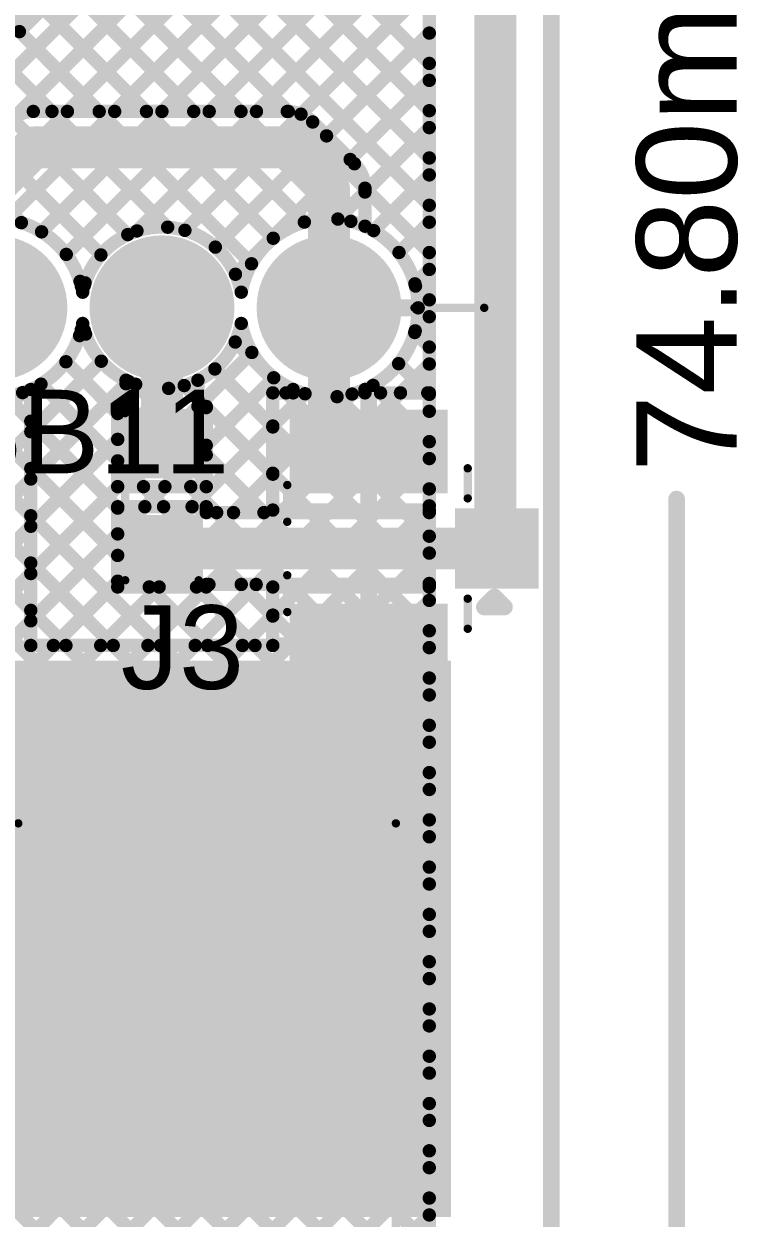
# Model space of a CAD drawing. Header units: millimetres. Extents: x -0.01 to 3.73, y -0.01 to 3.05.
# Drawn here: x 3.305 to 3.733, y 0.815 to 1.53 of the extents above; entities that cross this region are included whole.
import ezdxf

# ---------------------------------------------------------------- set-up
doc = ezdxf.new("R2010")
doc.units = ezdxf.units.MM
doc.header["$MEASUREMENT"] = 0
for name, color, linetype in [('BottomLayer', 5, 'Continuous'), ('BottomSolder', 6, 'Continuous'), ('Mechanical1', 6, 'Continuous'), ('Mechanical2', 216, 'Continuous'), ('MultiLayer', 9, 'Continuous'), ('PadHoleLayer', 156, 'Continuous'), ('TopLayer', 1, 'Continuous'), ('TopOverlay', 2, 'Continuous'), ('TopPaste', 8, 'Continuous'), ('TopSolder', 216, 'Continuous')]:
    doc.layers.add(name, color=color, linetype=linetype)
doc.styles.add('Arial', font='', dxfattribs={"height": 0.2})
doc.styles.get('Arial').set_extended_font_data('Arial')

# ---------------------------------------------------------------- blocks, each defined once
blk = doc.blocks.new('HC_12_M______8')
at = {"layer": 'BottomLayer'}
h = blk.add_hatch(color=5, dxfattribs=at)
edge = h.paths.add_edge_path()
edge.add_arc((1.07874, -0.09291), 0.03937, 0, 360)
h = blk.add_hatch(color=5, dxfattribs=at)
edge = h.paths.add_edge_path()
edge.add_arc((1.07874, -0.19291), 0.03937, 0, 360)
h = blk.add_hatch(color=5, dxfattribs=at)
edge = h.paths.add_edge_path()
edge.add_arc((1.07874, -0.29291), 0.03937, 0, 360)
at = {"layer": 'BottomSolder'}
h = blk.add_hatch(color=6, dxfattribs=at)
edge = h.paths.add_edge_path()
edge.add_arc((1.07874, -0.09291), 0.04337, 0, 360)
h = blk.add_hatch(color=6, dxfattribs=at)
edge = h.paths.add_edge_path()
edge.add_arc((1.07874, -0.19291), 0.04337, 0, 360)
h = blk.add_hatch(color=6, dxfattribs=at)
edge = h.paths.add_edge_path()
edge.add_arc((1.07874, -0.29291), 0.04337, 0, 360)
at = {"layer": 'MultiLayer'}
h = blk.add_hatch(color=9, dxfattribs=at)
edge = h.paths.add_edge_path()
edge.add_arc((1.07874, -0.09291), 0.03937, 0, 360)
h = blk.add_hatch(color=9, dxfattribs=at)
edge = h.paths.add_edge_path()
edge.add_arc((1.07874, -0.19291), 0.03937, 0, 360)
h = blk.add_hatch(color=9, dxfattribs=at)
edge = h.paths.add_edge_path()
edge.add_arc((1.07874, -0.29291), 0.03937, 0, 360)
at = {"layer": 'PadHoleLayer'}
h = blk.add_hatch(color=156, dxfattribs=at)
edge = h.paths.add_edge_path()
edge.add_arc((1.07874, -0.09291), 0.01969, 0, 360)
h = blk.add_hatch(color=156, dxfattribs=at)
edge = h.paths.add_edge_path()
edge.add_arc((1.07874, -0.19291), 0.01969, 0, 360)
h = blk.add_hatch(color=156, dxfattribs=at)
edge = h.paths.add_edge_path()
edge.add_arc((1.07874, -0.29291), 0.01969, 0, 360)
at = {"layer": 'TopLayer'}
h = blk.add_hatch(color=1, dxfattribs=at)
edge = h.paths.add_edge_path()
edge.add_arc((1.07874, -0.09291), 0.03937, 0, 360)
h = blk.add_hatch(color=1, dxfattribs=at)
edge = h.paths.add_edge_path()
edge.add_arc((1.07874, -0.19291), 0.03937, 0, 360)
h = blk.add_hatch(color=1, dxfattribs=at)
edge = h.paths.add_edge_path()
edge.add_arc((1.07874, -0.29291), 0.03937, 0, 360)
at = {"layer": 'TopSolder'}
h = blk.add_hatch(color=216, dxfattribs=at)
edge = h.paths.add_edge_path()
edge.add_arc((1.07874, -0.09291), 0.04337, 0, 360)
h = blk.add_hatch(color=216, dxfattribs=at)
edge = h.paths.add_edge_path()
edge.add_arc((1.07874, -0.19291), 0.04337, 0, 360)
h = blk.add_hatch(color=216, dxfattribs=at)
edge = h.paths.add_edge_path()
edge.add_arc((1.07874, -0.29291), 0.04337, 0, 360)
at = {"layer": 'TopOverlay', "const_width": 0.005}
for points in [[(1.07874, 0), (0, 0)], [(1.07874, -0.04174), (1.07874, 0)]]:
    blk.add_lwpolyline(points, dxfattribs=at)
at = {"layer": 'TopOverlay', "const_width": 0.0025}
for points in [[(1.07749, 0, 1), (1.07999, 0, 1)], [(1.07749, 0, 1), (1.07999, 0, 1)], [(1.07749, -0.04174, 1), (1.07999, -0.04174, 1)]]:
    blk.add_lwpolyline(points, format="xyb", close=True, dxfattribs=at)
blk = doc.blocks.new('S______B______48')
at = {"layer": 'TopLayer'}
for points in [[(-0.045, -0.0175), (-0.045, 0.0175), (-0.015, 0.0175), (-0.015, -0.0175)], [(0.015, -0.0175), (0.015, 0.0175), (0.045, 0.0175), (0.045, -0.0175)]]:
    blk.add_hatch(color=1, dxfattribs=at).paths.add_polyline_path(points)
at = {"layer": 'TopPaste'}
for points in [[(-0.045, -0.0175), (-0.045, 0.0175), (-0.015, 0.0175), (-0.015, -0.0175)], [(0.015, -0.0175), (0.015, 0.0175), (0.045, 0.0175), (0.045, -0.0175)]]:
    blk.add_hatch(color=8, dxfattribs=at).paths.add_polyline_path(points)
at = {"layer": 'TopSolder'}
for points in [[(-0.049, -0.0215), (-0.049, 0.0215), (-0.011, 0.0215), (-0.011, -0.0215)], [(0.011, -0.0215), (0.011, 0.0215), (0.049, 0.0215), (0.049, -0.0215)]]:
    blk.add_hatch(color=216, dxfattribs=at).paths.add_polyline_path(points)
at = {"layer": 'TopOverlay', "const_width": 0.005}
for points in [[(0.05, 0.022), (-0.05, 0.022)], [(-0.05, -0.022), (-0.05, 0.022)], [(0.05, -0.022), (0.05, 0.022)], [(0.05, -0.022), (-0.05, -0.022)]]:
    blk.add_lwpolyline(points, dxfattribs=at)
at = {"layer": 'TopOverlay', "const_width": 0.0025}
for points in [[(-0.05125, 0.022, 1), (-0.04875, 0.022, 1)], [(-0.05125, 0.022, 1), (-0.04875, 0.022, 1)], [(0.04875, 0.022, 1), (0.05125, 0.022, 1)], [(0.04875, 0.022, 1), (0.05125, 0.022, 1)], [(-0.05125, -0.022, 1), (-0.04875, -0.022, 1)], [(-0.05125, -0.022, 1), (-0.04875, -0.022, 1)], [(0.04875, -0.022, 1), (0.05125, -0.022, 1)], [(0.04875, -0.022, 1), (0.05125, -0.022, 1)]]:
    blk.add_lwpolyline(points, format="xyb", close=True, dxfattribs=at)
blk = doc.blocks.new('U_FL_R_SMT_1_80___137')
at = {"layer": 'TopLayer'}
for points in [[(-0.07913, 0.08166), (-0.03701, 0.08166), (-0.03701, -0.00495), (-0.07913, -0.00495)], [(0.03701, 0.08166), (0.07913, 0.08166), (0.07913, -0.00495), (0.03701, -0.00495)], [(-0.02008, -0.01729), (0.02008, -0.01729), (0.02008, -0.05942), (-0.02008, -0.05942)]]:
    blk.add_hatch(color=1, dxfattribs=at).paths.add_polyline_path(points)
at = {"layer": 'TopPaste'}
for points in [[(-0.07913, 0.08166), (-0.03701, 0.08166), (-0.03701, -0.00495), (-0.07913, -0.00495)], [(0.03701, 0.08166), (0.07913, 0.08166), (0.07913, -0.00495), (0.03701, -0.00495)], [(-0.02008, -0.01729), (0.02008, -0.01729), (0.02008, -0.05942), (-0.02008, -0.05942)]]:
    blk.add_hatch(color=8, dxfattribs=at).paths.add_polyline_path(points)
at = {"layer": 'TopSolder'}
for points in [[(-0.08313, 0.08566), (-0.03301, 0.08566), (-0.03301, -0.00895), (-0.08313, -0.00895)], [(0.03301, 0.08566), (0.08313, 0.08566), (0.08313, -0.00895), (0.03301, -0.00895)], [(-0.02408, -0.01329), (0.02408, -0.01329), (0.02408, -0.06342), (-0.02408, -0.06342)]]:
    blk.add_hatch(color=216, dxfattribs=at).paths.add_polyline_path(points)
at = {"layer": 'TopOverlay'}
for points, const_width in [([(-0.038, 0.087), (-0.016, 0.087)], 0.005), ([(0.016, 0.087), (0.038, 0.087)], 0.005), ([(-0.048, -0.021), (-0.03, -0.021)], 0.005), ([(0.03, -0.021), (0.048, -0.021)], 0.005), ([(-0.035, -0.031), (-0.035, -0.043)], 0.01), ([(-0.035, -0.031), (-0.029, -0.037)], 0.01), ([(-0.029, -0.037), (-0.035, -0.043)], 0.01)]:
    blk.add_lwpolyline(points, dxfattribs=dict(at, const_width=const_width))
for points, const_width in [([(-0.03925, 0.087, 1), (-0.03675, 0.087, 1)], 0.0025), ([(-0.01725, 0.087, 1), (-0.01475, 0.087, 1)], 0.0025), ([(0.01475, 0.087, 1), (0.01725, 0.087, 1)], 0.0025), ([(0.03675, 0.087, 1), (0.03925, 0.087, 1)], 0.0025), ([(-0.04925, -0.021, 1), (-0.04675, -0.021, 1)], 0.0025), ([(-0.03125, -0.021, 1), (-0.02875, -0.021, 1)], 0.0025), ([(0.02875, -0.021, 1), (0.03125, -0.021, 1)], 0.0025), ([(0.04675, -0.021, 1), (0.04925, -0.021, 1)], 0.0025), ([(-0.0375, -0.031, 1), (-0.0325, -0.031, 1)], 0.005), ([(-0.0375, -0.031, 1), (-0.0325, -0.031, 1)], 0.005), ([(-0.0315, -0.037, 1), (-0.0265, -0.037, 1)], 0.005), ([(-0.0315, -0.037, 1), (-0.0265, -0.037, 1)], 0.005), ([(-0.0375, -0.043, 1), (-0.0325, -0.043, 1)], 0.005), ([(-0.0375, -0.043, 1), (-0.0325, -0.043, 1)], 0.005)]:
    blk.add_lwpolyline(points, format="xyb", close=True, dxfattribs=dict(at, const_width=const_width))
blk = doc.blocks.new('VT1H471MI135000CE0_168')
at = {"layer": 'TopLayer'}
for points in [[(-0.32461, 0.03445), (-0.08051, 0.03445), (-0.08051, -0.03445), (-0.32461, -0.03445)], [(0.08051, 0.03445), (0.32461, 0.03445), (0.32461, -0.03445), (0.08051, -0.03445)]]:
    blk.add_hatch(color=1, dxfattribs=at).paths.add_polyline_path(points)
at = {"layer": 'TopPaste'}
for points in [[(-0.32461, 0.03445), (-0.08051, 0.03445), (-0.08051, -0.03445), (-0.32461, -0.03445)], [(0.08051, 0.03445), (0.32461, 0.03445), (0.32461, -0.03445), (0.08051, -0.03445)]]:
    blk.add_hatch(color=8, dxfattribs=at).paths.add_polyline_path(points)
at = {"layer": 'TopSolder'}
for points in [[(-0.32861, 0.03845), (-0.07651, 0.03845), (-0.07651, -0.03845), (-0.32861, -0.03845)], [(0.07651, 0.03845), (0.32861, 0.03845), (0.32861, -0.03845), (0.07651, -0.03845)]]:
    blk.add_hatch(color=216, dxfattribs=at).paths.add_polyline_path(points)
at = {"layer": 'TopOverlay'}
for points, const_width in [([(-0.13578, 0.27), (-0.26961, 0.13617)], 0.005), ([(-0.13578, 0.27), (0.269, 0.27)], 0.005), ([(0.269, 0.27), (0.269, 0.043)], 0.005), ([(-0.26961, 0.13617), (-0.26842, 0.042)], 0.005), ([(-0.30956, 0.108), (-0.30956, 0.048)], 0.01), ([(-0.33956, 0.077), (-0.27956, 0.077)], 0.01), ([(0.28422, 0.057), (0.34422, 0.057)], 0.01), ([(-0.26367, -0.04299), (-0.26488, -0.1389)], 0.005), ([(0.26758, -0.042), (0.26758, -0.268)], 0.005), ([(-0.26488, -0.1389), (-0.13578, -0.268)], 0.005), ([(-0.13578, -0.268), (0.26758, -0.268)], 0.005)]:
    blk.add_lwpolyline(points, dxfattribs=dict(at, const_width=const_width))
for points, const_width in [([(-0.13703, 0.27, 1), (-0.13453, 0.27, 1)], 0.0025), ([(-0.13703, 0.27, 1), (-0.13453, 0.27, 1)], 0.0025), ([(0.26775, 0.27, 1), (0.27025, 0.27, 1)], 0.0025), ([(0.26775, 0.27, 1), (0.27025, 0.27, 1)], 0.0025), ([(-0.27086, 0.13617, 1), (-0.26836, 0.13617, 1)], 0.0025), ([(-0.27086, 0.13617, 1), (-0.26836, 0.13617, 1)], 0.0025), ([(-0.31206, 0.108, 1), (-0.30706, 0.108, 1)], 0.005), ([(-0.34206, 0.077, 1), (-0.33706, 0.077, 1)], 0.005), ([(-0.28206, 0.077, 1), (-0.27706, 0.077, 1)], 0.005), ([(0.28172, 0.057, 1), (0.28672, 0.057, 1)], 0.005), ([(0.34172, 0.057, 1), (0.34672, 0.057, 1)], 0.005), ([(-0.31206, 0.048, 1), (-0.30706, 0.048, 1)], 0.005), ([(-0.26967, 0.042, 1), (-0.26717, 0.042, 1)], 0.0025), ([(0.26775, 0.043, 1), (0.27025, 0.043, 1)], 0.0025), ([(-0.26492, -0.04299, 1), (-0.26242, -0.04299, 1)], 0.0025), ([(0.26633, -0.042, 1), (0.26883, -0.042, 1)], 0.0025), ([(-0.26613, -0.1389, 1), (-0.26363, -0.1389, 1)], 0.0025), ([(-0.26613, -0.1389, 1), (-0.26363, -0.1389, 1)], 0.0025), ([(-0.13703, -0.268, 1), (-0.13453, -0.268, 1)], 0.0025), ([(-0.13703, -0.268, 1), (-0.13453, -0.268, 1)], 0.0025), ([(0.26633, -0.268, 1), (0.26883, -0.268, 1)], 0.0025), ([(0.26633, -0.268, 1), (0.26883, -0.268, 1)], 0.0025)]:
    blk.add_lwpolyline(points, format="xyb", close=True, dxfattribs=dict(at, const_width=const_width))

msp = doc.modelspace()

# ---------------------------------------------------------------- hatches: boundary and pattern name
at = {"layer": 'TopLayer'}
msp.add_hatch(color=1, dxfattribs=at).paths.add_polyline_path([(2.642, 0.816), (3.561, 0.816), (3.561, 1.149), (2.642, 1.149)])

# ---------------------------------------------------------------- linework, layer by layer
at = {"layer": 'BottomLayer'}
for points, const_width in [([(3.548, 0.1162), (3.548, 2.18398)], 0.008), ([(3.3012, 1.5238), (3.5372, 1.7598)], 0.008), ([(2.6595, 0.86216), (3.548, 1.75066)], 0.008), ([(2.6595, 0.83387), (3.548, 1.72237)], 0.008), ([(3.25816, 1.40425), (3.548, 1.69409)], 0.008), ([(3.29509, 1.4129), (3.548, 1.6658)], 0.008), ([(3.31595, 1.40547), (3.548, 1.63752)], 0.008), ([(3.41581, 1.63841), (3.548, 1.50622)], 0.008), ([(3.40167, 1.62426), (3.548, 1.47793)], 0.008), ([(3.33073, 1.39197), (3.548, 1.60924)], 0.008), ([(3.38753, 1.61012), (3.548, 1.44965)], 0.008), ([(3.37338, 1.59598), (3.548, 1.42136)], 0.008), ([(3.35924, 1.58184), (3.548, 1.39308)], 0.008), ([(3.37305, 1.406), (3.548, 1.58095)], 0.008), ([(3.3451, 1.56769), (3.50104, 1.41175)], 0.008), ([(3.33096, 1.55355), (3.47323, 1.41128)], 0.008), ([(3.40172, 1.40638), (3.548, 1.55267)], 0.008), ([(3.31682, 1.53941), (3.4546, 1.40163)], 0.008), ([(3.30267, 1.52527), (3.44159, 1.38635)], 0.008), ([(3.41994, 1.39632), (3.548, 1.52438)], 0.008), ([(2.91446, 1.5175), (3.548, 0.88396)], 0.008), ([(2.94275, 1.5175), (3.548, 0.91225)], 0.008), ([(3.1973, 1.5175), (3.30384, 1.41097)], 0.008), ([(3.22559, 1.5175), (3.35143, 1.39166)], 0.008), ([(3.25387, 1.5175), (3.36754, 1.40383)], 0.008), ([(3.28216, 1.5175), (3.39141, 1.40825)], 0.008), ([(3.432, 1.3801), (3.548, 1.4961)], 0.008), ([(2.79683, 1.46543), (3.548, 0.71426)], 0.008), ([(3.49329, 1.41311), (3.548, 1.46781)], 0.008), ([(2.78269, 1.45128), (3.548, 0.68597)], 0.008), ([(3.51469, 1.40622), (3.548, 1.43953)], 0.008), ([(2.76855, 1.43714), (3.548, 0.65769)], 0.008), ([(2.7544, 1.423), (3.548, 0.6294)], 0.008), ([(3.52986, 1.39311), (3.548, 1.41125)], 0.008), ([(2.74026, 1.40886), (3.548, 0.60112)], 0.008), ([(3.488, 1.36), (3.488, 1.40937)], 0.01), ([(2.72612, 1.39471), (3.548, 0.57283)], 0.008), ([(3.16028, 1.38482), (3.548, 0.9971)], 0.008), ([(3.5394, 1.37436), (3.548, 1.38296)], 0.008), ([(3.33897, 1.37584), (3.3415, 1.37331)], 0.008), ([(3.14545, 1.37137), (3.548, 0.96881)], 0.008), ([(3.33982, 1.37277), (3.342, 1.37495)], 0.008), ([(3.53975, 1.37304), (3.548, 1.36479)], 0.008), ([(3.12368, 1.36485), (3.548, 0.94053)], 0.008), ([(3.488, 1.31063), (3.488, 1.36)], 0.01), ([(3.488, 1.36), (3.53737, 1.36)], 0.01), ([(3.53957, 1.34624), (3.548, 1.35468)], 0.008), ([(3.33971, 1.34681), (3.34226, 1.34426)], 0.008), ([(3.33872, 1.34339), (3.34162, 1.34628)], 0.008), ([(3.43183, 1.33954), (3.548, 1.22337)], 0.008), ([(3.53928, 1.34523), (3.548, 1.33651)], 0.008), ([(2.6595, 0.55103), (3.44178, 1.33331)], 0.008), ([(2.6595, 0.63588), (3.35168, 1.32806)], 0.008), ([(2.6595, 0.43789), (3.548, 1.32639)], 0.008), ([(3.33051, 1.32773), (3.548, 1.11024)], 0.008), ([(3.52963, 1.3266), (3.548, 1.30823)], 0.008), ([(2.6595, 0.52275), (3.45489, 1.31814)], 0.008), ([(3.41966, 1.32343), (3.548, 1.19509)], 0.008), ([(2.6595, 0.6076), (3.3679, 1.316)], 0.008), ([(2.6595, 0.57931), (3.39198, 1.31179)], 0.008), ([(3.25637, 1.31701), (3.548, 1.02538)], 0.008), ([(3.31562, 1.31433), (3.548, 1.08195)], 0.008), ([(3.37226, 1.31426), (3.548, 1.13852)], 0.008), ([(3.40131, 1.3135), (3.548, 1.1668)], 0.008), ([(3.51435, 1.31359), (3.548, 1.27994)], 0.008), ([(2.6595, 0.49446), (3.47364, 1.3086)], 0.008), ([(2.6595, 0.46618), (3.50176, 1.30843)], 0.008), ([(3.17704, 1.18171), (3.30461, 1.30928)], 0.008), ([(3.29462, 1.30704), (3.548, 1.05367)], 0.008), ([(3.49281, 1.30685), (3.548, 1.25166)], 0.008), ([(2.6595, 0.40961), (3.548, 1.29811)], 0.008), ([(2.6595, 0.38132), (3.548, 1.26982)], 0.008), ([(2.6595, 0.35304), (3.548, 1.24154)], 0.008), ([(2.68424, 0.3495), (3.548, 1.21326)], 0.008), ([(3.18821, 1.21547), (3.548, 0.85568)], 0.008), ([(3.18315, 1.19225), (3.548, 0.82739)], 0.008), ([(2.709, 0.34597), (3.548, 1.18497)], 0.008), ([(3.17171, 1.1754), (3.548, 0.79911)], 0.008), ([(3.15527, 1.16356), (3.548, 0.77082)], 0.008), ([(2.73581, 0.3445), (3.548, 1.15669)], 0.008), ([(3.13269, 1.15785), (3.548, 0.74254)], 0.008), ([(2.79439, 0.37479), (3.548, 1.1284)], 0.008), ([(2.80708, 0.3592), (3.548, 1.10012)], 0.008), ([(2.82567, 0.3495), (3.548, 1.07183)], 0.008), ([(2.85395, 0.3495), (3.548, 1.04355)], 0.008), ([(2.875, 0.34227), (3.548, 1.01527)], 0.008), ([(2.92389, 0.36287), (3.548, 0.98698)], 0.008), ([(2.95217, 0.36287), (3.548, 0.9587)], 0.008), ([(2.98046, 0.36287), (3.548, 0.93041)], 0.008), ([(3.03544, 0.38957), (3.548, 0.90213)], 0.008), ([(3.06802, 0.39386), (3.548, 0.87384)], 0.008), ([(3.08812, 0.38568), (3.548, 0.84556)], 0.008), ([(3.10234, 0.37161), (3.548, 0.81728)], 0.008)]:
    msp.add_lwpolyline(points, dxfattribs=dict(at, const_width=const_width))
for points, const_width in [([(3.30067, 1.52527, 1), (3.30467, 1.52527, 1)], 0.004), ([(3.546, 1.52438, 1), (3.55, 1.52438, 1)], 0.004), ([(3.546, 1.50622, 1), (3.55, 1.50622, 1)], 0.004), ([(3.546, 1.4961, 1), (3.55, 1.4961, 1)], 0.004), ([(3.546, 1.47793, 1), (3.55, 1.47793, 1)], 0.004), ([(3.546, 1.46781, 1), (3.55, 1.46781, 1)], 0.004), ([(3.546, 1.44965, 1), (3.55, 1.44965, 1)], 0.004), ([(3.546, 1.43953, 1), (3.55, 1.43953, 1)], 0.004), ([(3.546, 1.42136, 1), (3.55, 1.42136, 1)], 0.004), ([(3.30184, 1.41097, 1), (3.30584, 1.41097, 1)], 0.004), ([(3.47123, 1.41128, 1), (3.47523, 1.41128, 1)], 0.004), ([(3.49129, 1.41311, 1), (3.49529, 1.41311, 1)], 0.004), ([(3.49904, 1.41175, 1), (3.50304, 1.41175, 1)], 0.004), ([(3.546, 1.41125, 1), (3.55, 1.41125, 1)], 0.004), ([(3.31395, 1.40547, 1), (3.31795, 1.40547, 1)], 0.004), ([(3.36554, 1.40383, 1), (3.36954, 1.40383, 1)], 0.004), ([(3.37105, 1.406, 1), (3.37505, 1.406, 1)], 0.004), ([(3.38941, 1.40825, 1), (3.39341, 1.40825, 1)], 0.004), ([(3.39972, 1.40638, 1), (3.40372, 1.40638, 1)], 0.004), ([(3.4855, 1.40937, 1), (3.4905, 1.40937, 1)], 0.005), ([(3.51269, 1.40622, 1), (3.51669, 1.40622, 1)], 0.004), ([(3.4526, 1.40163, 1), (3.4566, 1.40163, 1)], 0.004), ([(3.32873, 1.39197, 1), (3.33273, 1.39197, 1)], 0.004), ([(3.34943, 1.39166, 1), (3.35343, 1.39166, 1)], 0.004), ([(3.41794, 1.39632, 1), (3.42194, 1.39632, 1)], 0.004), ([(3.52786, 1.39311, 1), (3.53186, 1.39311, 1)], 0.004), ([(3.546, 1.39308, 1), (3.55, 1.39308, 1)], 0.004), ([(3.43959, 1.38635, 1), (3.44359, 1.38635, 1)], 0.004), ([(3.546, 1.38296, 1), (3.55, 1.38296, 1)], 0.004), ([(3.33697, 1.37584, 1), (3.34097, 1.37584, 1)], 0.004), ([(3.43, 1.3801, 1), (3.434, 1.3801, 1)], 0.004), ([(3.33782, 1.37277, 1), (3.34182, 1.37277, 1)], 0.004), ([(3.33854, 1.36936, 1), (3.34254, 1.36936, 1)], 0.004), ([(3.33854, 1.36936, 1), (3.34254, 1.36936, 1)], 0.004), ([(3.3395, 1.37331, 1), (3.3435, 1.37331, 1)], 0.004), ([(3.34, 1.37495, 1), (3.344, 1.37495, 1)], 0.004), ([(3.43346, 1.36936, 1), (3.43746, 1.36936, 1)], 0.004), ([(3.43346, 1.36936, 1), (3.43746, 1.36936, 1)], 0.004), ([(3.5374, 1.37436, 1), (3.5414, 1.37436, 1)], 0.004), ([(3.53775, 1.37304, 1), (3.54175, 1.37304, 1)], 0.004), ([(3.4855, 1.36, 1), (3.4905, 1.36, 1)], 0.005), ([(3.4855, 1.36, 1), (3.4905, 1.36, 1)], 0.005), ([(3.4855, 1.36, 1), (3.4905, 1.36, 1)], 0.005), ([(3.53487, 1.36, 1), (3.53987, 1.36, 1)], 0.005), ([(3.546, 1.36479, 1), (3.55, 1.36479, 1)], 0.004), ([(3.53937, 1.36, 1), (3.54337, 1.36, 1)], 0.004), ([(3.53937, 1.36, 1), (3.54337, 1.36, 1)], 0.004), ([(3.546, 1.35468, 1), (3.55, 1.35468, 1)], 0.004), ([(3.33771, 1.34681, 1), (3.34171, 1.34681, 1)], 0.004), ([(3.33854, 1.35064, 1), (3.34254, 1.35064, 1)], 0.004), ([(3.33854, 1.35064, 1), (3.34254, 1.35064, 1)], 0.004), ([(3.43346, 1.35064, 1), (3.43746, 1.35064, 1)], 0.004), ([(3.43346, 1.35064, 1), (3.43746, 1.35064, 1)], 0.004), ([(3.33672, 1.34339, 1), (3.34072, 1.34339, 1)], 0.004), ([(3.33962, 1.34628, 1), (3.34362, 1.34628, 1)], 0.004), ([(3.34026, 1.34426, 1), (3.34426, 1.34426, 1)], 0.004), ([(3.42983, 1.33954, 1), (3.43383, 1.33954, 1)], 0.004), ([(3.53728, 1.34523, 1), (3.54128, 1.34523, 1)], 0.004), ([(3.53757, 1.34624, 1), (3.54157, 1.34624, 1)], 0.004), ([(3.43978, 1.33331, 1), (3.44378, 1.33331, 1)], 0.004), ([(3.546, 1.33651, 1), (3.55, 1.33651, 1)], 0.004), ([(3.32851, 1.32773, 1), (3.33251, 1.32773, 1)], 0.004), ([(3.34968, 1.32806, 1), (3.35368, 1.32806, 1)], 0.004), ([(3.52763, 1.3266, 1), (3.53163, 1.3266, 1)], 0.004), ([(3.546, 1.32639, 1), (3.55, 1.32639, 1)], 0.004), ([(3.41766, 1.32343, 1), (3.42166, 1.32343, 1)], 0.004), ([(3.45289, 1.31814, 1), (3.45689, 1.31814, 1)], 0.004), ([(3.31362, 1.31433, 1), (3.31762, 1.31433, 1)], 0.004), ([(3.3659, 1.316, 1), (3.3699, 1.316, 1)], 0.004), ([(3.37026, 1.31426, 1), (3.37426, 1.31426, 1)], 0.004), ([(3.38998, 1.31179, 1), (3.39398, 1.31179, 1)], 0.004), ([(3.39931, 1.3135, 1), (3.40331, 1.3135, 1)], 0.004), ([(3.4855, 1.31063, 1), (3.4905, 1.31063, 1)], 0.005), ([(3.51235, 1.31359, 1), (3.51635, 1.31359, 1)], 0.004), ([(3.30261, 1.30928, 1), (3.30661, 1.30928, 1)], 0.004), ([(3.47164, 1.3086, 1), (3.47564, 1.3086, 1)], 0.004), ([(3.49081, 1.30685, 1), (3.49481, 1.30685, 1)], 0.004), ([(3.49976, 1.30843, 1), (3.50376, 1.30843, 1)], 0.004), ([(3.546, 1.30823, 1), (3.55, 1.30823, 1)], 0.004), ([(3.546, 1.29811, 1), (3.55, 1.29811, 1)], 0.004), ([(3.546, 1.27994, 1), (3.55, 1.27994, 1)], 0.004), ([(3.546, 1.26982, 1), (3.55, 1.26982, 1)], 0.004), ([(3.546, 1.25166, 1), (3.55, 1.25166, 1)], 0.004), ([(3.546, 1.24154, 1), (3.55, 1.24154, 1)], 0.004), ([(3.546, 1.22337, 1), (3.55, 1.22337, 1)], 0.004), ([(3.546, 1.21326, 1), (3.55, 1.21326, 1)], 0.004), ([(3.546, 1.19509, 1), (3.55, 1.19509, 1)], 0.004), ([(3.546, 1.18497, 1), (3.55, 1.18497, 1)], 0.004), ([(3.546, 1.1668, 1), (3.55, 1.1668, 1)], 0.004), ([(3.546, 1.15669, 1), (3.55, 1.15669, 1)], 0.004), ([(3.546, 1.13852, 1), (3.55, 1.13852, 1)], 0.004), ([(3.546, 1.1284, 1), (3.55, 1.1284, 1)], 0.004), ([(3.546, 1.11024, 1), (3.55, 1.11024, 1)], 0.004), ([(3.546, 1.10012, 1), (3.55, 1.10012, 1)], 0.004), ([(3.546, 1.08195, 1), (3.55, 1.08195, 1)], 0.004), ([(3.546, 1.07183, 1), (3.55, 1.07183, 1)], 0.004), ([(3.546, 1.05367, 1), (3.55, 1.05367, 1)], 0.004), ([(3.546, 1.04355, 1), (3.55, 1.04355, 1)], 0.004), ([(3.546, 1.02538, 1), (3.55, 1.02538, 1)], 0.004), ([(3.546, 1.01527, 1), (3.55, 1.01527, 1)], 0.004), ([(3.546, 0.9971, 1), (3.55, 0.9971, 1)], 0.004), ([(3.546, 0.98698, 1), (3.55, 0.98698, 1)], 0.004), ([(3.546, 0.96881, 1), (3.55, 0.96881, 1)], 0.004), ([(3.546, 0.9587, 1), (3.55, 0.9587, 1)], 0.004), ([(3.546, 0.94053, 1), (3.55, 0.94053, 1)], 0.004), ([(3.546, 0.93041, 1), (3.55, 0.93041, 1)], 0.004), ([(3.546, 0.91225, 1), (3.55, 0.91225, 1)], 0.004), ([(3.546, 0.90213, 1), (3.55, 0.90213, 1)], 0.004), ([(3.546, 0.88396, 1), (3.55, 0.88396, 1)], 0.004), ([(3.546, 0.87384, 1), (3.55, 0.87384, 1)], 0.004), ([(3.546, 0.85568, 1), (3.55, 0.85568, 1)], 0.004), ([(3.546, 0.84556, 1), (3.55, 0.84556, 1)], 0.004), ([(3.546, 0.82739, 1), (3.55, 0.82739, 1)], 0.004), ([(3.546, 0.81728, 1), (3.55, 0.81728, 1)], 0.004)]:
    msp.add_lwpolyline(points, format="xyb", close=True, dxfattribs=dict(at, const_width=const_width))
at = {"layer": 'BottomLayer', "const_width": 0.008}
for points in [[(3.34054, 1.35064, -11.319558), (3.34054, 1.36936)], [(3.43546, 1.36936, -0.915552), (3.54137, 1.36)], [(3.34054, 1.36936, -0.822088), (3.43546, 1.36936)], [(3.54137, 1.36, -0.915552), (3.43546, 1.35064)], [(3.43546, 1.35064, -0.822088), (3.34054, 1.35064)]]:
    msp.add_lwpolyline(points, format="xyb", dxfattribs=at)
at = {"layer": 'Mechanical1', "const_width": 0.01}
msp.add_lwpolyline([(3.696, 0), (3.696, 1.24556)], dxfattribs=at)
at = {"layer": 'Mechanical1', "const_width": 0.005}
msp.add_lwpolyline([(3.6935, 1.24556, 1), (3.6985, 1.24556, 1)], format="xyb", close=True, dxfattribs=at)
at = {"layer": 'Mechanical2', "const_width": 0.01}
msp.add_lwpolyline([(3.621, 2.945), (3.621, 0)], dxfattribs=at)
at = {"layer": 'TopLayer'}
for points, const_width in [([(3.5875, 1.21685), (3.5875, 1.942)], 0.025), ([(2.88016, 1.9195), (3.32216, 1.4775)], 0.008), ([(2.90844, 1.9195), (3.35044, 1.4775)], 0.008), ([(2.93673, 1.9195), (3.37873, 1.4775)], 0.008), ([(2.96501, 1.9195), (3.40701, 1.4775)], 0.008), ([(2.99329, 1.9195), (3.43529, 1.4775)], 0.008), ([(3.02158, 1.9195), (3.46359, 1.47749)], 0.008), ([(3.04986, 1.9195), (3.548, 1.42136)], 0.008), ([(3.07815, 1.9195), (3.548, 1.44965)], 0.008), ([(3.10643, 1.9195), (3.548, 1.47793)], 0.008), ([(3.13472, 1.9195), (3.548, 1.50622)], 0.008), ([(3.548, 1.30913), (3.548, 1.9195)], 0.008), ([(3.16698, 1.39792), (3.548, 1.77894)], 0.008), ([(3.041, 1.24366), (3.548, 1.75066)], 0.008), ([(3.30024, 1.47461), (3.548, 1.72237)], 0.008), ([(3.33141, 1.4775), (3.548, 1.69409)], 0.008), ([(3.3597, 1.4775), (3.548, 1.6658)], 0.008), ([(3.38798, 1.4775), (3.548, 1.63752)], 0.008), ([(3.41626, 1.4775), (3.548, 1.60924)], 0.008), ([(3.44455, 1.4775), (3.548, 1.58095)], 0.008), ([(3.47121, 1.47587), (3.548, 1.55267)], 0.008), ([(3.48651, 1.46289), (3.548, 1.52438)], 0.008), ([(3.50065, 1.44875), (3.548, 1.4961)], 0.008), ([(3.311, 1.4775), (3.463, 1.4775)], 0.008), ([(3.4782, 1.4712), (3.5032, 1.4462)], 0.008), ([(3.288, 1.433), (3.311, 1.456)], 0.025), ([(3.311, 1.456), (3.463, 1.456)], 0.025), ([(3.463, 1.456), (3.488, 1.431)], 0.025), ([(3.5095, 1.42931), (3.548, 1.46781)], 0.008), ([(3.488, 1.36), (3.488, 1.431)], 0.025), ([(3.51469, 1.40622), (3.548, 1.43953)], 0.008), ([(3.50949, 1.43159), (3.548, 1.39308)], 0.008), ([(3.5095, 1.40885), (3.5095, 1.431)], 0.008), ([(3.52986, 1.39311), (3.548, 1.41125)], 0.008), ([(3.5394, 1.37436), (3.548, 1.38296)], 0.008), ([(3.388, 1.277), (3.388, 1.36)], 0.025), ([(3.488, 1.27743), (3.488, 1.36)], 0.025), ([(3.53975, 1.37304), (3.548, 1.36479)], 0.008), ([(3.488, 1.36), (3.53737, 1.36)], 0.01), ([(3.53957, 1.34624), (3.548, 1.35468)], 0.008), ([(3.33971, 1.34681), (3.34226, 1.34426)], 0.008), ([(3.33872, 1.34339), (3.34162, 1.34628)], 0.008), ([(3.43183, 1.33954), (3.46224, 1.30913)], 0.008), ([(3.53928, 1.34523), (3.548, 1.33651)], 0.008), ([(3.4095, 1.30103), (3.44178, 1.33331)], 0.008), ([(3.3095, 1.28588), (3.35168, 1.32806)], 0.008), ([(3.33051, 1.32773), (3.3615, 1.29674)], 0.008), ([(3.52963, 1.3266), (3.54709, 1.30913)], 0.008), ([(3.53074, 1.30913), (3.548, 1.32639)], 0.008), ([(3.4145, 1.27775), (3.45489, 1.31814)], 0.008), ([(3.41966, 1.32343), (3.45434, 1.28875)], 0.008), ([(3.3095, 1.2576), (3.3665, 1.3146)], 0.008), ([(3.3095, 1.158), (3.3095, 1.31115)], 0.008), ([(3.31562, 1.31433), (3.3615, 1.26845)], 0.008), ([(3.3665, 1.301), (3.3665, 1.31667)], 0.008), ([(3.4095, 1.301), (3.4095, 1.31667)], 0.008), ([(3.51435, 1.31359), (3.51881, 1.30913)], 0.008), ([(3.4095, 1.3053), (3.4138, 1.301)], 0.008), ([(3.45434, 1.30913), (3.4665, 1.30913)], 0.008), ([(3.45434, 1.23901), (3.45434, 1.30913)], 0.008), ([(3.5095, 1.30913), (3.548, 1.30913)], 0.008), ([(3.51165, 1.27407), (3.51165, 1.30513)], 0.01), ([(3.3615, 1.301), (3.3665, 1.301)], 0.008), ([(3.3615, 1.253), (3.3615, 1.301)], 0.008), ([(3.4095, 1.301), (3.4145, 1.301)], 0.008), ([(3.4145, 1.253), (3.4145, 1.301)], 0.008), ([(3.4145, 1.3003), (3.45434, 1.26047)], 0.008), ([(3.3095, 1.29217), (3.3615, 1.24017)], 0.008), ([(3.40604, 1.241), (3.45434, 1.2893)], 0.008), ([(3.3095, 1.22931), (3.3615, 1.28131)], 0.008), ([(3.45834, 1.27407), (3.51165, 1.27407)], 0.01), ([(3.51165, 1.24301), (3.51165, 1.27407)], 0.01), ([(3.4145, 1.27202), (3.44902, 1.2375)], 0.008), ([(3.3095, 1.26388), (3.3615, 1.21188)], 0.008), ([(3.43082, 1.2375), (3.45434, 1.26102)], 0.008), ([(3.3095, 1.20103), (3.3615, 1.25303)], 0.008), ([(3.3615, 1.253), (3.4145, 1.253)], 0.008), ([(3.37695, 1.253), (3.38895, 1.241)], 0.008), ([(3.37775, 1.241), (3.38975, 1.253)], 0.008), ([(3.40524, 1.253), (3.42074, 1.2375)], 0.008), ([(3.3615, 1.241), (3.4145, 1.241)], 0.008), ([(3.3615, 1.193), (3.3615, 1.241)], 0.008), ([(3.4145, 1.2375), (3.4145, 1.241)], 0.008), ([(3.3095, 1.2356), (3.3871, 1.158)], 0.008), ([(3.4145, 1.2375), (3.548, 1.2375)], 0.008), ([(3.45434, 1.23901), (3.548, 1.23901)], 0.008), ([(3.3095, 1.17275), (3.3615, 1.22475)], 0.008), ([(3.389, 1.216), (3.58835, 1.216)], 0.025), ([(3.3095, 1.20731), (3.35881, 1.158)], 0.008), ([(3.32304, 1.158), (3.3615, 1.19646)], 0.008), ([(3.35132, 1.158), (3.38632, 1.193)], 0.008), ([(3.3615, 1.193), (3.4145, 1.193)], 0.008), ([(3.37961, 1.158), (3.41611, 1.1945)], 0.008), ([(3.38038, 1.193), (3.41538, 1.158)], 0.008), ([(3.40789, 1.158), (3.44439, 1.1945)], 0.008), ([(3.40867, 1.193), (3.44367, 1.158)], 0.008), ([(3.4145, 1.1945), (3.548, 1.1945)], 0.008), ([(3.43545, 1.1945), (3.45434, 1.17561)], 0.008), ([(3.45434, 1.19299), (3.548, 1.19299)], 0.008), ([(3.45434, 1.158), (3.45434, 1.19299)], 0.008), ([(3.51165, 1.15793), (3.51165, 1.18899)], 0.01), ([(3.3095, 1.17903), (3.33053, 1.158)], 0.008), ([(3.43618, 1.158), (3.45434, 1.17616)], 0.008), ([(3.48465, 1.05865), (3.48465, 1.15793)], 0.025), ([(3.3095, 1.158), (3.45434, 1.158)], 0.008), ([(3.45834, 1.15793), (3.51165, 1.15793)], 0.01), ([(3.393, 0.967), (3.48465, 1.05865)], 0.025), ([(2.981, 0.967), (3.393, 0.967)], 0.025)]:
    msp.add_lwpolyline(points, dxfattribs=dict(at, const_width=const_width))
for points, const_width in [([(3.546, 1.52438, 1), (3.55, 1.52438, 1)], 0.004), ([(3.546, 1.50622, 1), (3.55, 1.50622, 1)], 0.004), ([(3.546, 1.4961, 1), (3.55, 1.4961, 1)], 0.004), ([(3.309, 1.4775, 1), (3.313, 1.4775, 1)], 0.004), ([(3.309, 1.4775, 1), (3.313, 1.4775, 1)], 0.004), ([(3.309, 1.4775, 1), (3.313, 1.4775, 1)], 0.004), ([(3.32016, 1.4775, 1), (3.32416, 1.4775, 1)], 0.004), ([(3.32941, 1.4775, 1), (3.33341, 1.4775, 1)], 0.004), ([(3.34844, 1.4775, 1), (3.35244, 1.4775, 1)], 0.004), ([(3.3577, 1.4775, 1), (3.3617, 1.4775, 1)], 0.004), ([(3.37673, 1.4775, 1), (3.38073, 1.4775, 1)], 0.004), ([(3.38598, 1.4775, 1), (3.38998, 1.4775, 1)], 0.004), ([(3.40501, 1.4775, 1), (3.40901, 1.4775, 1)], 0.004), ([(3.41426, 1.4775, 1), (3.41826, 1.4775, 1)], 0.004), ([(3.4333, 1.4775, 1), (3.4373, 1.4775, 1)], 0.004), ([(3.44255, 1.4775, 1), (3.44655, 1.4775, 1)], 0.004), ([(3.461, 1.4775, 1), (3.465, 1.4775, 1)], 0.004), ([(3.461, 1.4775, 1), (3.465, 1.4775, 1)], 0.004), ([(3.461, 1.4775, 1), (3.465, 1.4775, 1)], 0.004), ([(3.46159, 1.47749, 1), (3.46559, 1.47749, 1)], 0.004), ([(3.46921, 1.47587, 1), (3.47321, 1.47587, 1)], 0.004), ([(3.546, 1.47793, 1), (3.55, 1.47793, 1)], 0.004), ([(3.4762, 1.4712, 1), (3.4802, 1.4712, 1)], 0.004), ([(3.4762, 1.4712, 1), (3.4802, 1.4712, 1)], 0.004), ([(3.4762, 1.4712, 1), (3.4802, 1.4712, 1)], 0.004), ([(3.30475, 1.456, 1), (3.31725, 1.456, 1)], 0.0125), ([(3.30475, 1.456, 1), (3.31725, 1.456, 1)], 0.0125), ([(3.45675, 1.456, 1), (3.46925, 1.456, 1)], 0.0125), ([(3.45675, 1.456, 1), (3.46925, 1.456, 1)], 0.0125), ([(3.48451, 1.46289, 1), (3.48851, 1.46289, 1)], 0.004), ([(3.546, 1.46781, 1), (3.55, 1.46781, 1)], 0.004), ([(3.49865, 1.44875, 1), (3.50265, 1.44875, 1)], 0.004), ([(3.546, 1.44965, 1), (3.55, 1.44965, 1)], 0.004), ([(3.48175, 1.431, 1), (3.49425, 1.431, 1)], 0.0125), ([(3.48175, 1.431, 1), (3.49425, 1.431, 1)], 0.0125), ([(3.5012, 1.4462, 1), (3.5052, 1.4462, 1)], 0.004), ([(3.5012, 1.4462, 1), (3.5052, 1.4462, 1)], 0.004), ([(3.5012, 1.4462, 1), (3.5052, 1.4462, 1)], 0.004), ([(3.546, 1.43953, 1), (3.55, 1.43953, 1)], 0.004), ([(3.50749, 1.43159, 1), (3.51149, 1.43159, 1)], 0.004), ([(3.5075, 1.431, 1), (3.5115, 1.431, 1)], 0.004), ([(3.5075, 1.431, 1), (3.5115, 1.431, 1)], 0.004), ([(3.5075, 1.431, 1), (3.5115, 1.431, 1)], 0.004), ([(3.5075, 1.42931, 1), (3.5115, 1.42931, 1)], 0.004), ([(3.546, 1.42136, 1), (3.55, 1.42136, 1)], 0.004), ([(3.546, 1.41125, 1), (3.55, 1.41125, 1)], 0.004), ([(3.5075, 1.40885, 1), (3.5115, 1.40885, 1)], 0.004), ([(3.5075, 1.40885, 1), (3.5115, 1.40885, 1)], 0.004), ([(3.51269, 1.40622, 1), (3.51669, 1.40622, 1)], 0.004), ([(3.52786, 1.39311, 1), (3.53186, 1.39311, 1)], 0.004), ([(3.546, 1.39308, 1), (3.55, 1.39308, 1)], 0.004), ([(3.546, 1.38296, 1), (3.55, 1.38296, 1)], 0.004), ([(3.38175, 1.36, 1), (3.39425, 1.36, 1)], 0.0125), ([(3.48175, 1.36, 1), (3.49425, 1.36, 1)], 0.0125), ([(3.48175, 1.36, 1), (3.49425, 1.36, 1)], 0.0125), ([(3.5374, 1.37436, 1), (3.5414, 1.37436, 1)], 0.004), ([(3.53775, 1.37304, 1), (3.54175, 1.37304, 1)], 0.004), ([(3.4855, 1.36, 1), (3.4905, 1.36, 1)], 0.005), ([(3.53487, 1.36, 1), (3.53987, 1.36, 1)], 0.005), ([(3.546, 1.36479, 1), (3.55, 1.36479, 1)], 0.004), ([(3.53937, 1.36, 1), (3.54337, 1.36, 1)], 0.004), ([(3.53937, 1.36, 1), (3.54337, 1.36, 1)], 0.004), ([(3.546, 1.35468, 1), (3.55, 1.35468, 1)], 0.004), ([(3.33771, 1.34681, 1), (3.34171, 1.34681, 1)], 0.004), ([(3.33854, 1.35064, 1), (3.34254, 1.35064, 1)], 0.004), ([(3.33854, 1.35064, 1), (3.34254, 1.35064, 1)], 0.004), ([(3.43346, 1.35064, 1), (3.43746, 1.35064, 1)], 0.004), ([(3.43346, 1.35064, 1), (3.43746, 1.35064, 1)], 0.004), ([(3.33672, 1.34339, 1), (3.34072, 1.34339, 1)], 0.004), ([(3.33962, 1.34628, 1), (3.34362, 1.34628, 1)], 0.004), ([(3.34026, 1.34426, 1), (3.34426, 1.34426, 1)], 0.004), ([(3.42983, 1.33954, 1), (3.43383, 1.33954, 1)], 0.004), ([(3.53728, 1.34523, 1), (3.54128, 1.34523, 1)], 0.004), ([(3.53757, 1.34624, 1), (3.54157, 1.34624, 1)], 0.004), ([(3.43978, 1.33331, 1), (3.44378, 1.33331, 1)], 0.004), ([(3.546, 1.33651, 1), (3.55, 1.33651, 1)], 0.004), ([(3.32851, 1.32773, 1), (3.33251, 1.32773, 1)], 0.004), ([(3.34968, 1.32806, 1), (3.35368, 1.32806, 1)], 0.004), ([(3.52763, 1.3266, 1), (3.53163, 1.3266, 1)], 0.004), ([(3.546, 1.32639, 1), (3.55, 1.32639, 1)], 0.004), ([(3.41766, 1.32343, 1), (3.42166, 1.32343, 1)], 0.004), ([(3.45289, 1.31814, 1), (3.45689, 1.31814, 1)], 0.004), ([(3.3075, 1.31115, 1), (3.3115, 1.31115, 1)], 0.004), ([(3.3075, 1.31115, 1), (3.3115, 1.31115, 1)], 0.004), ([(3.31362, 1.31433, 1), (3.31762, 1.31433, 1)], 0.004), ([(3.3645, 1.31667, 1), (3.3685, 1.31667, 1)], 0.004), ([(3.3645, 1.31667, 1), (3.3685, 1.31667, 1)], 0.004), ([(3.3645, 1.3146, 1), (3.3685, 1.3146, 1)], 0.004), ([(3.4075, 1.31667, 1), (3.4115, 1.31667, 1)], 0.004), ([(3.4075, 1.31667, 1), (3.4115, 1.31667, 1)], 0.004), ([(3.4645, 1.31115, 1), (3.4685, 1.31115, 1)], 0.004), ([(3.5075, 1.31115, 1), (3.5115, 1.31115, 1)], 0.004), ([(3.51235, 1.31359, 1), (3.51635, 1.31359, 1)], 0.004), ([(3.4075, 1.3053, 1), (3.4115, 1.3053, 1)], 0.004), ([(3.45234, 1.30913, 1), (3.45634, 1.30913, 1)], 0.004), ([(3.45234, 1.30913, 1), (3.45634, 1.30913, 1)], 0.004), ([(3.46024, 1.30913, 1), (3.46424, 1.30913, 1)], 0.004), ([(3.4645, 1.30913, 1), (3.4685, 1.30913, 1)], 0.004), ([(3.5075, 1.30913, 1), (3.5115, 1.30913, 1)], 0.004), ([(3.50915, 1.30513, 1), (3.51415, 1.30513, 1)], 0.005), ([(3.51681, 1.30913, 1), (3.52081, 1.30913, 1)], 0.004), ([(3.52874, 1.30913, 1), (3.53274, 1.30913, 1)], 0.004), ([(3.54509, 1.30913, 1), (3.54909, 1.30913, 1)], 0.004), ([(3.546, 1.30913, 1), (3.55, 1.30913, 1)], 0.004), ([(3.546, 1.30913, 1), (3.55, 1.30913, 1)], 0.004), ([(3.3595, 1.301, 1), (3.3635, 1.301, 1)], 0.004), ([(3.3595, 1.301, 1), (3.3635, 1.301, 1)], 0.004), ([(3.3595, 1.29674, 1), (3.3635, 1.29674, 1)], 0.004), ([(3.3645, 1.301, 1), (3.3685, 1.301, 1)], 0.004), ([(3.3645, 1.301, 1), (3.3685, 1.301, 1)], 0.004), ([(3.4075, 1.30103, 1), (3.4115, 1.30103, 1)], 0.004), ([(3.4075, 1.301, 1), (3.4115, 1.301, 1)], 0.004), ([(3.4075, 1.301, 1), (3.4115, 1.301, 1)], 0.004), ([(3.4118, 1.301, 1), (3.4158, 1.301, 1)], 0.004), ([(3.4125, 1.301, 1), (3.4165, 1.301, 1)], 0.004), ([(3.4125, 1.301, 1), (3.4165, 1.301, 1)], 0.004), ([(3.4125, 1.3003, 1), (3.4165, 1.3003, 1)], 0.004), ([(3.3075, 1.29217, 1), (3.3115, 1.29217, 1)], 0.004), ([(3.45234, 1.2893, 1), (3.45634, 1.2893, 1)], 0.004), ([(3.3075, 1.28588, 1), (3.3115, 1.28588, 1)], 0.004), ([(3.38175, 1.277, 1), (3.39425, 1.277, 1)], 0.0125), ([(3.45234, 1.28875, 1), (3.45634, 1.28875, 1)], 0.004), ([(3.48175, 1.27743, 1), (3.49425, 1.27743, 1)], 0.0125), ([(3.3595, 1.28131, 1), (3.3635, 1.28131, 1)], 0.004), ([(3.4125, 1.27775, 1), (3.4165, 1.27775, 1)], 0.004), ([(3.45584, 1.27407, 1), (3.46084, 1.27407, 1)], 0.005), ([(3.50915, 1.27407, 1), (3.51415, 1.27407, 1)], 0.005), ([(3.50915, 1.27407, 1), (3.51415, 1.27407, 1)], 0.005), ([(3.50915, 1.27407, 1), (3.51415, 1.27407, 1)], 0.005), ([(3.3595, 1.26845, 1), (3.3635, 1.26845, 1)], 0.004), ([(3.4125, 1.27202, 1), (3.4165, 1.27202, 1)], 0.004), ([(3.3075, 1.26388, 1), (3.3115, 1.26388, 1)], 0.004), ([(3.45234, 1.26102, 1), (3.45634, 1.26102, 1)], 0.004), ([(3.3075, 1.2576, 1), (3.3115, 1.2576, 1)], 0.004), ([(3.45234, 1.26047, 1), (3.45634, 1.26047, 1)], 0.004), ([(3.3595, 1.25303, 1), (3.3635, 1.25303, 1)], 0.004), ([(3.3595, 1.253, 1), (3.3635, 1.253, 1)], 0.004), ([(3.3595, 1.253, 1), (3.3635, 1.253, 1)], 0.004), ([(3.37495, 1.253, 1), (3.37895, 1.253, 1)], 0.004), ([(3.38775, 1.253, 1), (3.39175, 1.253, 1)], 0.004), ([(3.40324, 1.253, 1), (3.40724, 1.253, 1)], 0.004), ([(3.4125, 1.253, 1), (3.4165, 1.253, 1)], 0.004), ([(3.4125, 1.253, 1), (3.4165, 1.253, 1)], 0.004), ([(3.3595, 1.241, 1), (3.3635, 1.241, 1)], 0.004), ([(3.3595, 1.241, 1), (3.3635, 1.241, 1)], 0.004), ([(3.3595, 1.24017, 1), (3.3635, 1.24017, 1)], 0.004), ([(3.37575, 1.241, 1), (3.37975, 1.241, 1)], 0.004), ([(3.38695, 1.241, 1), (3.39095, 1.241, 1)], 0.004), ([(3.40404, 1.241, 1), (3.40804, 1.241, 1)], 0.004), ([(3.4125, 1.241, 1), (3.4165, 1.241, 1)], 0.004), ([(3.4125, 1.241, 1), (3.4165, 1.241, 1)], 0.004), ([(3.50915, 1.24301, 1), (3.51415, 1.24301, 1)], 0.005), ([(3.3075, 1.2356, 1), (3.3115, 1.2356, 1)], 0.004), ([(3.4125, 1.2375, 1), (3.4165, 1.2375, 1)], 0.004), ([(3.4125, 1.2375, 1), (3.4165, 1.2375, 1)], 0.004), ([(3.41874, 1.2375, 1), (3.42274, 1.2375, 1)], 0.004), ([(3.42882, 1.2375, 1), (3.43282, 1.2375, 1)], 0.004), ([(3.44702, 1.2375, 1), (3.45102, 1.2375, 1)], 0.004), ([(3.45234, 1.23901, 1), (3.45634, 1.23901, 1)], 0.004), ([(3.45234, 1.23901, 1), (3.45634, 1.23901, 1)], 0.004), ([(3.546, 1.23901, 1), (3.55, 1.23901, 1)], 0.004), ([(3.546, 1.2375, 1), (3.55, 1.2375, 1)], 0.004), ([(3.3075, 1.22931, 1), (3.3115, 1.22931, 1)], 0.004), ([(3.58125, 1.21685, 1), (3.59375, 1.21685, 1)], 0.0125), ([(3.3595, 1.22475, 1), (3.3635, 1.22475, 1)], 0.004), ([(3.38275, 1.216, 1), (3.39525, 1.216, 1)], 0.0125), ([(3.5821, 1.216, 1), (3.5946, 1.216, 1)], 0.0125), ([(3.3595, 1.21188, 1), (3.3635, 1.21188, 1)], 0.004), ([(3.3075, 1.20731, 1), (3.3115, 1.20731, 1)], 0.004), ([(3.3075, 1.20103, 1), (3.3115, 1.20103, 1)], 0.004), ([(3.3595, 1.19646, 1), (3.3635, 1.19646, 1)], 0.004), ([(3.3595, 1.193, 1), (3.3635, 1.193, 1)], 0.004), ([(3.3595, 1.193, 1), (3.3635, 1.193, 1)], 0.004), ([(3.37838, 1.193, 1), (3.38238, 1.193, 1)], 0.004), ([(3.38432, 1.193, 1), (3.38832, 1.193, 1)], 0.004), ([(3.40667, 1.193, 1), (3.41067, 1.193, 1)], 0.004), ([(3.4125, 1.1945, 1), (3.4165, 1.1945, 1)], 0.004), ([(3.4125, 1.193, 1), (3.4165, 1.193, 1)], 0.004), ([(3.41411, 1.1945, 1), (3.41811, 1.1945, 1)], 0.004), ([(3.43345, 1.1945, 1), (3.43745, 1.1945, 1)], 0.004), ([(3.44239, 1.1945, 1), (3.44639, 1.1945, 1)], 0.004), ([(3.45234, 1.19299, 1), (3.45634, 1.19299, 1)], 0.004), ([(3.45234, 1.19299, 1), (3.45634, 1.19299, 1)], 0.004), ([(3.50915, 1.18899, 1), (3.51415, 1.18899, 1)], 0.005), ([(3.546, 1.1945, 1), (3.55, 1.1945, 1)], 0.004), ([(3.546, 1.19299, 1), (3.55, 1.19299, 1)], 0.004), ([(3.3075, 1.17903, 1), (3.3115, 1.17903, 1)], 0.004), ([(3.45234, 1.17616, 1), (3.45634, 1.17616, 1)], 0.004), ([(3.45234, 1.17561, 1), (3.45634, 1.17561, 1)], 0.004), ([(3.3075, 1.17275, 1), (3.3115, 1.17275, 1)], 0.004), ([(3.4784, 1.15793, 1), (3.4909, 1.15793, 1)], 0.0125), ([(3.3075, 1.158, 1), (3.3115, 1.158, 1)], 0.004), ([(3.3075, 1.158, 1), (3.3115, 1.158, 1)], 0.004), ([(3.32104, 1.158, 1), (3.32504, 1.158, 1)], 0.004), ([(3.32853, 1.158, 1), (3.33253, 1.158, 1)], 0.004), ([(3.34932, 1.158, 1), (3.35332, 1.158, 1)], 0.004), ([(3.35681, 1.158, 1), (3.36081, 1.158, 1)], 0.004), ([(3.37761, 1.158, 1), (3.38161, 1.158, 1)], 0.004), ([(3.3851, 1.158, 1), (3.3891, 1.158, 1)], 0.004), ([(3.40589, 1.158, 1), (3.40989, 1.158, 1)], 0.004), ([(3.41338, 1.158, 1), (3.41738, 1.158, 1)], 0.004), ([(3.43418, 1.158, 1), (3.43818, 1.158, 1)], 0.004), ([(3.44167, 1.158, 1), (3.44567, 1.158, 1)], 0.004), ([(3.45234, 1.158, 1), (3.45634, 1.158, 1)], 0.004), ([(3.45234, 1.158, 1), (3.45634, 1.158, 1)], 0.004), ([(3.45584, 1.15793, 1), (3.46084, 1.15793, 1)], 0.005), ([(3.50915, 1.15793, 1), (3.51415, 1.15793, 1)], 0.005), ([(3.50915, 1.15793, 1), (3.51415, 1.15793, 1)], 0.005), ([(3.4784, 1.05865, 1), (3.4909, 1.05865, 1)], 0.0125), ([(3.4784, 1.05865, 1), (3.4909, 1.05865, 1)], 0.0125), ([(3.38675, 0.967, 1), (3.39925, 0.967, 1)], 0.0125), ([(3.38675, 0.967, 1), (3.39925, 0.967, 1)], 0.0125)]:
    msp.add_lwpolyline(points, format="xyb", close=True, dxfattribs=dict(at, const_width=const_width))
at = {"layer": 'TopLayer', "const_width": 0.008}
for points in [[(3.2958, 1.4712, -0.198912), (3.311, 1.4775)], [(3.2958, 1.4712, -0.198912), (3.311, 1.4775)], [(3.463, 1.4775, -0.198912), (3.4782, 1.4712)], [(3.463, 1.4775, -0.198912), (3.4782, 1.4712)], [(3.5032, 1.4462, -0.198912), (3.5095, 1.431)], [(3.5032, 1.4462, -0.198912), (3.5095, 1.431)], [(3.5095, 1.40885, -0.297371), (3.54137, 1.36)], [(3.54137, 1.36, -0.297371), (3.5095, 1.31115)], [(3.34054, 1.35064, -0.250007), (3.3095, 1.31115)], [(3.3665, 1.31667, -0.232964), (3.34054, 1.35064)], [(3.43546, 1.35064, -0.232964), (3.4095, 1.31667)], [(3.4665, 1.31115, -0.250007), (3.43546, 1.35064)]]:
    msp.add_lwpolyline(points, format="xyb", dxfattribs=at)

# ---------------------------------------------------------------- block references
for name, p, rotation in [('HC_12_M______8', (3.58091, 2.43874), 270), ('S______B______48', (3.388, 1.247), 270), ('U_FL_R_SMT_1_80___137', (3.55, 1.216), 90), ('VT1H471MI135000CE0_168', (3.26, 0.784), 90)]:
    msp.add_blockref(name, p, dxfattribs=dict(rotation=rotation))

# ---------------------------------------------------------------- texts
at = {"layer": 'Mechanical1', "style": 'Arial'}
msp.add_text('74.80mm', height=0.06, rotation=90, dxfattribs=at).set_placement((3.73199, 1.26156))
at = {"layer": 'TopOverlay', "style": 'Arial'}
for s, p in [('SB11', (3.25742, 1.26099)), ('J3', (3.36335, 1.13201))]:
    msp.add_text(s, height=0.05, dxfattribs=at).set_placement(p)

doc.saveas('drawing.dxf')
